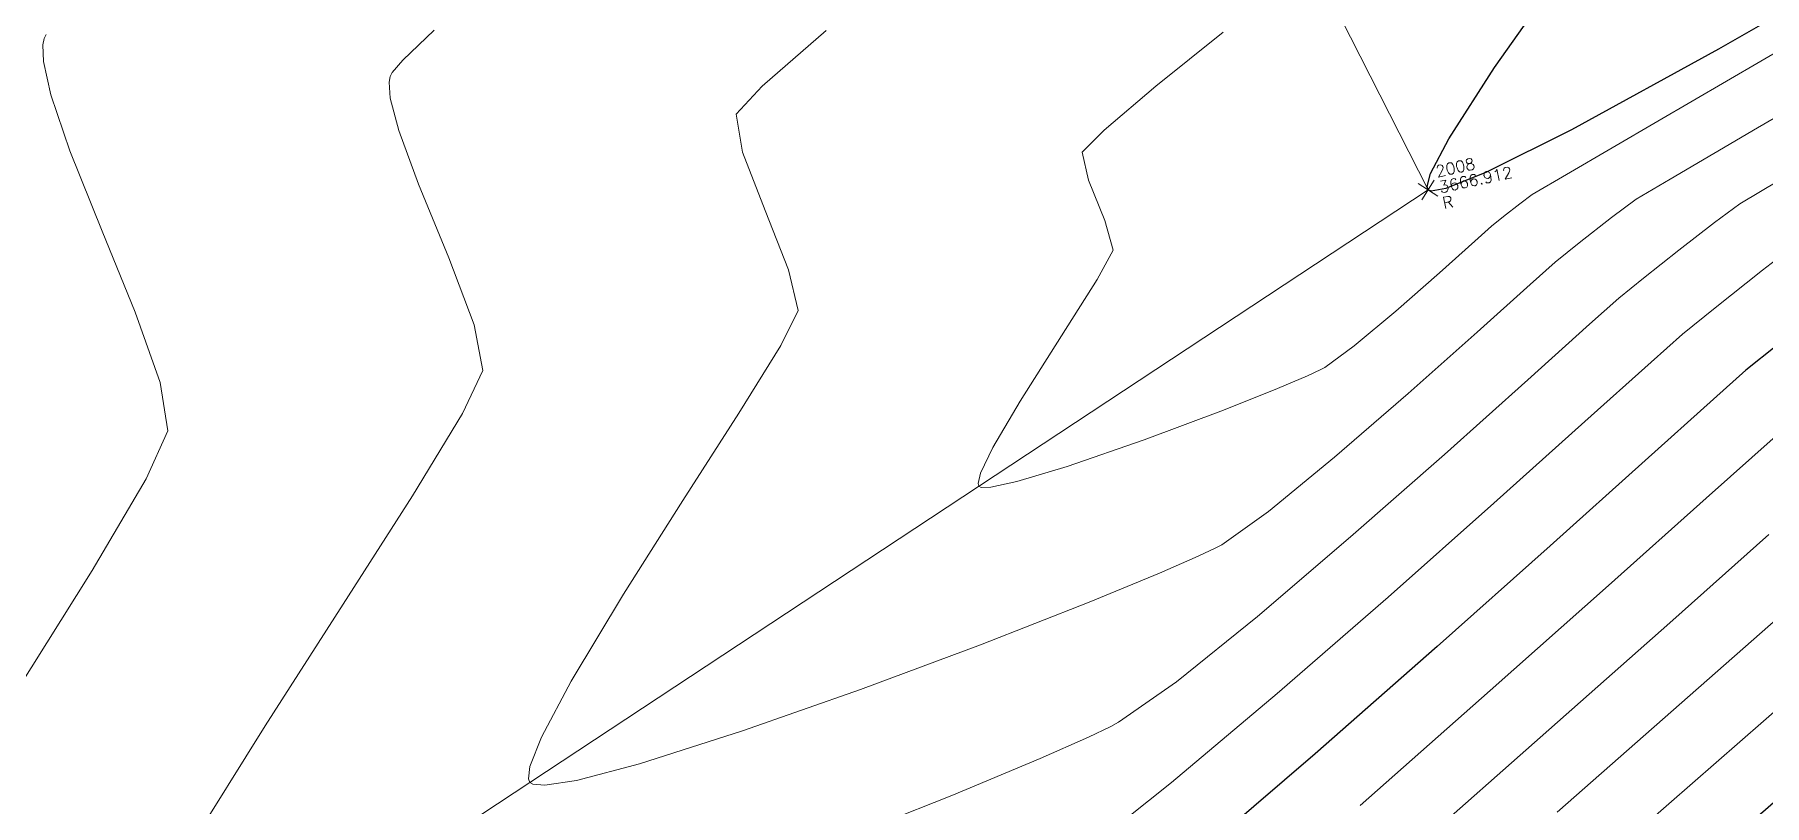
# Model space of a CAD drawing. Header units: millimetres. Extents: x 736950 to 740938, y 8500595 to 8502163.
# Drawn here: x 737749.5 to 737764.43, y 8501281.86 to 8501288.51 of the extents above; entities that cross this region are included whole.
import ezdxf

# ---------------------------------------------------------------- set-up
doc = ezdxf.new("R2010")
doc.units = ezdxf.units.MM
for name, color, linetype, lineweight in [('axeso', 1, 'Continuous', 5), ('CONT-MJR', 80, 'Continuous', 30), ('CONT-MNR', 96, 'Continuous', 15), ('pista', 251, 'Continuous', 5)]:
    doc.layers.add(name, color=color, linetype=linetype, lineweight=lineweight)
doc.styles.add('5mm', font='arial.ttf', dxfattribs={"height": 3})

msp = doc.modelspace()

# ---------------------------------------------------------------- hatches: boundary and pattern name
at = {"layer": 'pista'}
h = msp.add_hatch(dxfattribs=at)
h.set_pattern_fill('HONEY', color=256, scale=3, angle=9.94991650582834, style=0)
h.set_pattern_definition([(9.94991650582834, (1479841.21072825, -18.49207214638591), (0.4979252195647159, 0.4170677100899267), [0.375, -0.75]), (129.9499165058283, (1479841.21072825, -18.49207214638591), (-0.6101538418184378, 0.222682034283025), [0.3749999999999999, -0.7499999999999998]), (69.94991650582834, (1479841.21072825, -18.49207214638591), (-0.112228622253722, 0.6397497443729518), [-0.75, 0.375])])
h.paths.add_polyline_path([(737744.7999806425, 8501250.923935566), (737743.4751223363, 8501250.754223157), (737756.465848178, 8501242.026572531), (737763.5739612179, 8501242.006896213), (737770.002546867, 8501243.455222024), (737769.8468594846, 8501244.342704736), (737763.4750639071, 8501242.907173423), (737756.7405500773, 8501242.925815564)])
h.paths.add_polyline_path([(737794.2809870465, 8501256.017245878), (737809.7820272583, 8501263.709828075), (737823.391616501, 8501273.483615467), (737837.0791595323, 8501280.557800073), (737851.5530432165, 8501285.77819753), (737870.8510758049, 8501293.050216693, -0.9976846880626209), (737871.0089264096, 8501292.63424804), (737865.2748787645, 8501289.581801567, 0.7845063948290762), (737866.1540430214, 8501286.121818589), (737883.2588851704, 8501291.348365877), (737897.4188924351, 8501296.516943583), (737903.2981396064, 8501301.44146652, -0.5512150924587264), (737904.1219025984, 8501301.177325813), (737906.855912117, 8501297.98174819, 0.5618964424650519), (737910.2738656431, 8501298.536066804), (737914.22079628, 8501308.558674501), (737925.6412323939, 8501300.72656757, 0.340189525830376), (737928.7023693406, 8501300.894137181), (737936.9171069289, 8501306.117412793, -0.358727273887905), (737938.1716059428, 8501305.962964654), (737943.1732157968, 8501301.051021611, 0.3417074120720416), (737946.0555081918, 8501300.709858142), (737955.8779356404, 8501307.072689936), (737971.8320576148, 8501314.464803053), (737988.5677626224, 8501323.411181662), (738023.1375471824, 8501336.282937778), (738044.4246208373, 8501357.728329657), (738061.4456776979, 8501362.208386911), (738078.9085143938, 8501363.070318012), (738112.0997810266, 8501372.051506756), (738118.6561313582, 8501373.365123207), (738128.3493353954, 8501376.976906104), (738155.2251721952, 8501366.826195797), (738176.6167526407, 8501363.543890122), (738193.8053773039, 8501353.328603027), (738204.7313956148, 8501340.877429372), (738207.705198212, 8501335.751671141), (738214.35685511, 8501331.742925933), (738229.9282901662, 8501313.374534177), (738233.5603594936, 8501308.186787868), (738234.53883727, 8501308.358438132), (738230.6417003467, 8501313.924784988), (738214.9478837823, 8501332.43754055), (738208.3676942562, 8501336.403214611), (738205.4657963786, 8501341.405035153), (738194.387784551, 8501354.029418997), (738176.9261677533, 8501364.406946706), (738155.4549153853, 8501367.70147717), (738128.3514754312, 8501377.93815071), (738118.4090486554, 8501374.233504975), (738111.8936108743, 8501372.928085677), (738078.7671659255, 8501363.964436961), (738061.3074614278, 8501363.102660457), (738043.958527311, 8501358.536303693), (738022.6381405202, 8501337.057350922), (737988.196920163, 8501324.233464561), (737971.4304040315, 8501315.270615296), (737955.4419368334, 8501307.862588815), (737945.5806043665, 8501301.47455489, -0.3391433520832071), (737943.8038299843, 8501301.693147572), (737938.8116631231, 8501306.59581691, 0.3560082385246841), (737936.4342009705, 8501306.876887502), (737928.158540546, 8501301.61487459, -0.3502196171718997), (737926.1502499409, 8501301.468794718), (737914.5128481541, 8501309.44969617, 0.4302069892023044), (737913.4330382891, 8501309.014522241), (737909.4507249827, 8501298.90206584, -0.5704007069138802), (737907.5397775185, 8501298.566836312), (737904.9064502402, 8501301.644734057, 0.4931454261128044), (737902.7202336333, 8501302.131411942), (737896.9620044216, 8501297.308254998), (737882.9728831241, 8501292.20205278), (737866.0373022418, 8501287.027224885, -0.7384715771871906), (737865.6977918843, 8501288.787355538), (737871.5108758068, 8501291.881875956, 0.9119586051647783), (737870.5337161538, 8501293.892406015), (737851.2416702455, 8501286.62264278), (737836.7183275839, 8501281.384406622), (737822.9200107896, 8501274.252970394), (737809.3164408724, 8501264.483505804), (737793.8201376351, 8501256.79327439), (737778.9884914039, 8501246.402265295), (737769.846859484, 8501244.34270474), (737770.0025468671, 8501243.455222024), (737779.3594973255, 8501245.563292695)])
h.paths.add_polyline_path([(738260.5182952256, 8501271.251537092), (738234.538837269, 8501308.358438132), (738233.56035949, 8501308.186787868), (738259.6897886079, 8501270.86568047), (738269.3749442189, 8501234.589470252), (738274.5057655985, 8501215.583008338), (738279.7983711922, 8501189.602392923), (738280.7089290785, 8501189.641305126), (738275.382018582, 8501215.790318219), (738270.2441657205, 8501234.822827347)])

# ---------------------------------------------------------------- linework, layer by layer
at = {"layer": 'axeso', "linetype": 'Continuous'}
msp.add_lwpolyline([(737761.6110885628, 8501287.116560914), (737761.4431751836, 8501287.225156574)], dxfattribs=at)
at = {"layer": 'axeso', "linetype": 'Continuous', "extrusion": (0.8396937013368279, -0.543060298618172, 0), "elevation": -3997217.842224109}
msp.add_lwpolyline([(7539126.3858438, 0), (7539126.185874001, 0)], dxfattribs=at)
at = {"layer": 'CONT-MJR', "extrusion": (-0.816472339684691, 0.5773845499576574, 0), "elevation": 4306150.129232092}
msp.add_lwpolyline([(-7367039.129762419, 3625), (-7367040.426349245, 3625)], dxfattribs=at)
at = {"layer": 'CONT-MJR', "extrusion": (0.4974678147356397, -0.8674824340020652, 0), "elevation": -7007704.479083553}
msp.add_lwpolyline([(4869116.508143382, 3625), (4869114.698212318, 3625)], dxfattribs=at)
at = {"layer": 'CONT-MJR'}
for points, elevation in [([(737764.0363176035, 8501288.386899434), (737762.7651366775, 8501287.690500803)], 3625), ([(737762.7651366775, 8501287.690500803), (737762.0318869007, 8501287.324132409)], 3625), ([(737761.5188015988, 8501287.19977426), (737761.5494393142, 8501287.313351186)], 3625), ([(737762.0318869007, 8501287.324132409), (737761.6816808861, 8501287.182568332)], 3625), ([(737761.5271321386, 8501287.17085835), (737761.5188015988, 8501287.19977426)], 3625), ([(737761.5555498587, 8501287.159462765), (737761.5271321386, 8501287.17085835)], 3625), ([(737761.6816808861, 8501287.182568332), (737761.5555498587, 8501287.159462765)], 3625), ([(737764.2718560809, 8501285.613834247), (737763.9908789617, 8501285.365642283)], 3630), ([(737763.4019559695, 8501284.835842177), (737762.5814854321, 8501284.09909201)], 3630), ([(737762.5814854321, 8501284.09909201), (737761.6058656774, 8501283.230049867)], 3630), ([(737760.551495033, 8501282.30337383), (737759.4947718263, 8501281.393721981)], 3630)]:
    msp.add_lwpolyline(points, dxfattribs=dict(at, elevation=elevation))
at = {"layer": 'CONT-MJR', "extrusion": (0.8415781227543875, -0.5401354120044354, 0), "elevation": -3970962.375925872}
msp.add_lwpolyline([(7552988.893931978, 3625), (7552989.625566642, 3625)], dxfattribs=at)
at = {"layer": 'CONT-MJR', "extrusion": (0.8863638105233957, -0.4629894117519814, 0), "elevation": -3282080.874124373}
msp.add_lwpolyline([(7876809.203204296, 3625.000000000003), (7876809.541850403, 3625.000000000003)], dxfattribs=at)
at = {"layer": 'CONT-MJR', "extrusion": (0.6272853181032177, -0.778789528494153, 0), "elevation": -6157923.518835674}
msp.add_lwpolyline([(5907295.08307914, 3630.00000000001), (5907294.739978958, 3630.00000000001)], dxfattribs=at)
at = {"layer": 'CONT-MJR', "extrusion": (0.668803895052346, -0.7434388676702413, 0), "elevation": -5826766.535245477}
msp.add_lwpolyline([(6234175.191480002, 3630), (6234174.399319386, 3630)], dxfattribs=at)
at = {"layer": 'CONT-MJR', "extrusion": (0.6601579770612033, -0.7511267837871711, 0), "elevation": -5898502.321369465}
msp.add_lwpolyline([(6166342.441789599, 3630.000000000006), (6166341.038070992, 3630.000000000006)], dxfattribs=at)
at = {"layer": 'CONT-MJR', "extrusion": (0.6567264459754969, -0.7541288849768275, 0), "elevation": -5926552.761404879}
msp.add_lwpolyline([(6139386.80622518, 3635.000000000011), (6139385.188979611, 3635.000000000011)], dxfattribs=at)
at = {"layer": 'CONT-MNR'}
for points, elevation in [([(737749.5679340974, 8501288.422605038), (737749.5785346269, 8501288.478126753)], 3629), ([(737749.5785346269, 8501288.478126753), (737749.5958830905, 8501288.511947358)], 3629), ([(737752.6765694413, 8501288.291676966), (737752.9473917282, 8501288.55129811)], 3628), ([(737749.5729856192, 8501288.27832141), (737749.5679340974, 8501288.422605038)], 3629), ([(737749.6369264431, 8501287.990666948), (737749.5729856192, 8501288.27832141)], 3629), ([(737752.5656839967, 8501288.151309647), (737752.5833954794, 8501288.18367028)], 3628), ([(737755.6084372243, 8501287.49571617), (737755.5528333661, 8501287.824492544)], 3627), ([(737763.5117909563, 8501287.76544023), (737762.7212507895, 8501287.304730263)], 3626), ([(737764.3727500505, 8501287.706298668), (737763.6168873791, 8501287.264957966)], 3627), ([(737755.8029988224, 8501286.99257691), (737755.6084372243, 8501287.49571617)], 3627), ([(737758.5957097476, 8501287.254995493), (737758.5399827358, 8501287.49767544)], 3626), ([(737762.7212507895, 8501287.304730263), (737762.4248970901, 8501287.13105483)], 3626), ([(737762.4248970901, 8501287.13105483), (737762.3191529451, 8501287.052146288)], 3626), ([(737764.5616548222, 8501287.254039885), (737764.2204269817, 8501287.051447827)], 3628), ([(737756.0061881895, 8501286.482017439), (737755.8029988224, 8501286.99257691)], 3627), ([(737762.3191529451, 8501287.052146288), (737762.1791647563, 8501286.942122348)], 3626), ([(737750.3639575322, 8501286.114588255), (737750.0788655384, 8501286.81429549)], 3629), ([(737762.0760769289, 8501286.85945351), (737761.9304615257, 8501286.729185218)], 3626), ([(737762.1791647563, 8501286.942122348), (737762.0760769289, 8501286.85945351)], 3626), ([(737761.9304615257, 8501286.729185218), (737761.6255160791, 8501286.455486702)], 3626), ([(737762.8311973704, 8501286.713386368), (737762.6250217166, 8501286.548048697)], 3627), ([(737764.8249173252, 8501286.79572299), (737764.414574896, 8501286.476902356)], 3629), ([(737753.2910224828, 8501286.005129946), (737753.0722405193, 8501286.584412972)], 3628), ([(737758.6704378767, 8501286.396737315), (737758.807403731, 8501286.650919378)], 3626), ([(737763.6927142077, 8501286.65039135), (737763.3871986532, 8501286.408103127)], 3628), ([(737756.0876753539, 8501286.130980428), (737756.0061881895, 8501286.482017439)], 3627), ([(737763.3871986532, 8501286.408103127), (737763.1739665046, 8501286.23664388)], 3628), ([(737750.5794860775, 8501285.507214274), (737750.3639575322, 8501286.114588255)], 3629), ([(737755.9381147847, 8501285.828849867), (737756.0876753539, 8501286.130980428)], 3627), ([(737764.0072208237, 8501286.153851394), (737763.7229112926, 8501285.925239064)], 3629), ([(737761.9517160043, 8501285.943768023), (737761.3545758104, 8501285.412942352)], 3627), ([(737762.9222781225, 8501286.012760693), (737762.3881501608, 8501285.531488303)], 3628), ([(737760.6004719499, 8501285.620395403), (737760.4864148542, 8501285.567459924)], 3626), ([(737760.6365997237, 8501285.63938513), (737760.6004719499, 8501285.620395403)], 3626), ([(737757.7692954141, 8501284.946193397), (737758.0045720467, 8501285.347327108)], 3626), ([(737760.2267571159, 8501285.457226811), (737759.7598211914, 8501285.271068672)], 3626), ([(737755.0932402393, 8501284.491144808), (737755.5762571149, 8501285.244455473)], 3627), ([(737757.6427133057, 8501284.637031749), (737757.6640086845, 8501284.726353623)], 3626), ([(737757.6497353368, 8501284.613274515), (737757.6427133057, 8501284.637031749)], 3626), ([(737757.9758033641, 8501284.652627463), (737757.7527970048, 8501284.6048717)], 3626), ([(737754.580202053, 8501283.682265438), (737755.0932402393, 8501284.491144808)], 3627), ([(737760.149679682, 8501284.394831985), (737759.746067321, 8501284.107911946)], 3627), ([(737759.6946376174, 8501284.080423612), (737759.5435565864, 8501284.008129396)], 3627), ([(737759.746067321, 8501284.107911946), (737759.6946376174, 8501284.080423612)], 3627), ([(737749.3312723386, 8501282.830159346), (737749.9929581264, 8501283.88646038)], 3629), ([(737759.2098234141, 8501283.861929359), (737758.6025429684, 8501283.612011457)], 3627), ([(737760.0553054449, 8501283.489664616), (737759.3555958102, 8501282.925164115)], 3628), ([(737763.6142895112, 8501283.434634907), (737762.5711699543, 8501282.508992653)], 3632), ([(737756.6283051673, 8501282.858667945), (737755.6097194549, 8501282.500770591)], 3627), ([(737755.6097194549, 8501282.500770591), (737754.7195162576, 8501282.216891127)], 3627), ([(737758.7881993516, 8501282.540234474), (737758.5959046102, 8501282.447107034)], 3628), ([(737764.4231471336, 8501282.584568026), (737763.1987430021, 8501281.513051467)], 3634), ([(737758.5959046102, 8501282.447107034), (737758.1775650588, 8501282.261449955)], 3628), ([(737753.7597475179, 8501282.086592143), (737753.7717926198, 8501282.192506447)], 3627), ([(737754.7195162576, 8501282.216891127), (737754.1750667469, 8501282.07407725)], 3627), ([(737753.798243213, 8501282.039668048), (737753.7723385768, 8501282.055690724)], 3627), ([(737753.9022010426, 8501282.031634243), (737753.798243213, 8501282.039668048)], 3627)]:
    msp.add_lwpolyline(points, dxfattribs=dict(at, elevation=elevation))
at = {"layer": 'CONT-MNR', "extrusion": (0.6571109690321955, -0.7537938540327649, 0), "elevation": -5923431.280069336}
msp.add_lwpolyline([(6142405.411138476, 3627.00000000001), (6142406.143852196, 3627.00000000001)], dxfattribs=at)
at = {"layer": 'CONT-MNR', "extrusion": (0.6266809113690545, -0.7792759686565801, 0), "elevation": -6162509.898035023}
msp.add_lwpolyline([(5902512.950795455, 3626.000000000006), (5902513.697162936, 3626.000000000006)], dxfattribs=at)
at = {"layer": 'CONT-MNR', "extrusion": (0.5030824834689988, -0.8642384016153556, 0), "elevation": -6975983.450351641}
msp.add_lwpolyline([(4914453.891796097, 3626), (4914452.519922635, 3626)], dxfattribs=at)
at = {"layer": 'CONT-MNR', "extrusion": (-0.503330005543259, 0.8640942688849539, 0), "elevation": 6974575.039328898}
msp.add_lwpolyline([(-4916452.456142724, 3627.000000000003), (-4916451.154616967, 3627.000000000003)], dxfattribs=at)
at = {"layer": 'CONT-MNR', "extrusion": (-0.7571854257591946, 0.6531999931245157, 0), "elevation": 4994425.879159703}
msp.add_lwpolyline([(-6918951.495255513, 3628), (-6918951.637897834, 3628)], dxfattribs=at)
at = {"layer": 'CONT-MNR', "extrusion": (0.9857024322993542, -0.1684954449210339, 0), "elevation": -705223.8310270277}
msp.add_lwpolyline([(8504048.303470783, 3628), (8504048.355220158, 3628)], dxfattribs=at)
at = {"layer": 'CONT-MNR', "extrusion": (0.9971518066484943, 0.07542065033957214, 0), "elevation": 1376823.972285365}
msp.add_lwpolyline([(8421432.872791136, 3628.000000000013), (8421433.010417718, 3628.000000000013)], dxfattribs=at)
at = {"layer": 'CONT-MNR', "extrusion": (0.7286666621476799, -0.6848685242253135, 0), "elevation": -5284686.570210829}
msp.add_lwpolyline([(6699870.579737711, 3627), (6699870.910631058, 3627)], dxfattribs=at)
at = {"layer": 'CONT-MNR', "extrusion": (0.6450547658330944, -0.7641363419416798, 0), "elevation": -6020248.090360808}
msp.add_lwpolyline([(6047544.395406528, 3626), (6047544.981907501, 3626)], dxfattribs=at)
at = {"layer": 'CONT-MNR', "extrusion": (0.9466485931776569, 0.3222676543414854, 0), "elevation": 3438079.795547424}
msp.add_lwpolyline([(7809978.96108378, 3629.000000000013), (7809979.471579412, 3629.000000000013)], dxfattribs=at)
at = {"layer": 'CONT-MNR', "extrusion": (0.9672324028453855, 0.2538926522882102, 0), "elevation": 2871992.737226381}
msp.add_lwpolyline([(8035410.939800357, 3628.000000000003), (8035411.227740973, 3628.000000000003)], dxfattribs=at)
at = {"layer": 'CONT-MNR', "extrusion": (0.9381195841847662, 0.3463114866258431, 0), "elevation": 3636193.776564472}
msp.add_lwpolyline([(7719731.759517937, 3628), (7719732.253998072, 3628)], dxfattribs=at)
at = {"layer": 'CONT-MNR', "extrusion": (0.7064544513665755, -0.7077585097647013, 0), "elevation": -5495665.76583155}
msp.add_lwpolyline([(6527927.27990419, 3626.000000000003), (6527927.548171238, 3626.000000000003)], dxfattribs=at)
at = {"layer": 'CONT-MNR', "extrusion": (0.9283943280350064, 0.3715965173039556, 0), "elevation": 3843971.561520389}
msp.add_lwpolyline([(7618401.099443566, 3629.000000000003), (7618401.846013715, 3629.000000000003)], dxfattribs=at)
at = {"layer": 'CONT-MNR', "extrusion": (-0.5083956555922615, 0.8611236016826591, 0), "elevation": 6945583.290859949}
msp.add_lwpolyline([(-4957323.175410934, 3627.000000000011), (-4957322.833734848, 3627.000000000011)], dxfattribs=at)
at = {"layer": 'CONT-MNR', "extrusion": (0.9254166530708154, 0.3789512082303079, 0), "elevation": 3904301.801580938}
msp.add_lwpolyline([(7587659.759642115, 3628.00000000001), (7587660.447187129, 3628.00000000001)], dxfattribs=at)
at = {"layer": 'CONT-MNR', "extrusion": (0.9272348156813489, 0.3744804355215037, 0), "elevation": 3867641.209254382}
msp.add_lwpolyline([(7606412.985178624, 3626.00000000001), (7606413.360708835, 3626.00000000001)], dxfattribs=at)
at = {"layer": 'CONT-MNR', "extrusion": (0.5980600774784972, -0.8014512734573538, 0), "elevation": -6372140.575397895}
msp.add_lwpolyline([(5675561.770918338, 3627.00000000001), (5675561.507036683, 3627.00000000001)], dxfattribs=at)
at = {"layer": 'CONT-MNR', "extrusion": (0.5928862467077265, -0.8052862214547228, 0), "elevation": -6408559.067558178}
msp.add_lwpolyline([(5634407.533510031, 3628), (5634407.260369941, 3628)], dxfattribs=at)
at = {"layer": 'CONT-MNR', "extrusion": (0.9635277466198786, 0.2676084480983722, 0), "elevation": 2985867.208738632}
msp.add_lwpolyline([(7993795.080609792, 3626.000000000013), (7993795.346166681, 3626.000000000013)], dxfattribs=at)
at = {"layer": 'CONT-MNR', "extrusion": (0.6179368988774829, -0.7862276953947116, 0), "elevation": -6228056.18453827}
msp.add_lwpolyline([(5833308.67475939, 3627), (5833308.318658508, 3627)], dxfattribs=at)
at = {"layer": 'CONT-MNR', "extrusion": (0.6135393444557903, -0.7896641519055801, 0), "elevation": -6260514.260496357}
msp.add_lwpolyline([(5798459.768957046, 3628), (5798459.379225764, 3628)], dxfattribs=at)
at = {"layer": 'CONT-MNR', "extrusion": (-0.6657066639643521, 0.7462135334831803, 0), "elevation": 5852641.578271669}
msp.add_lwpolyline([(-6209891.562595809, 3627.000000000013), (-6209891.273402696, 3627.000000000013)], dxfattribs=at)
at = {"layer": 'CONT-MNR', "extrusion": (0.8438313347605945, -0.5366084964628808, 0), "elevation": -3939318.627746756}
msp.add_lwpolyline([(7569538.841856022, 3626), (7569539.418237057, 3626)], dxfattribs=at)
at = {"layer": 'CONT-MNR', "extrusion": (0.6601955827291942, -0.7510937308651029, 0), "elevation": -5898195.994731645}
msp.add_lwpolyline([(6166639.897225821, 3626), (6166639.396508735, 3626)], dxfattribs=at)
at = {"layer": 'CONT-MNR', "extrusion": (-0.6213676051716359, 0.7835191760533153, 0), "elevation": 6202498.068310475}
msp.add_lwpolyline([(-5860476.585260015, 3629.000000000003), (-5860476.065356886, 3629.000000000003)], dxfattribs=at)
at = {"layer": 'CONT-MNR', "extrusion": (0.6689715396197824, -0.7432880189931343, 0), "elevation": -5825362.239325165}
msp.add_lwpolyline([(6235488.581646319, 3627), (6235487.966130013, 3627)], dxfattribs=at)
at = {"layer": 'CONT-MNR', "extrusion": (-0.6646294330507699, 0.7471731504294117, 0), "elevation": 5861593.700096316}
msp.add_lwpolyline([(-6201441.886626291, 3628.000000000003), (-6201441.549772137, 3628.000000000003)], dxfattribs=at)
at = {"layer": 'CONT-MNR', "extrusion": (-0.6423112613167632, 0.7664438946104724, 0), "elevation": 6041886.488105793}
msp.add_lwpolyline([(-6025924.419015459, 3626), (-6025923.950572219, 3626)], dxfattribs=at)
at = {"layer": 'CONT-MNR', "extrusion": (0.9814769278457843, 0.1915803750554869, 0), "elevation": 2352767.394897621}
msp.add_lwpolyline([(8202476.617334833, 3628), (8202477.018860792, 3628)], dxfattribs=at)
at = {"layer": 'CONT-MNR', "extrusion": (0.6635614103764359, -0.7481218180612268, 0), "elevation": -5870445.945748584}
msp.add_lwpolyline([(6193062.416248999, 3629), (6193062.054803217, 3629)], dxfattribs=at)
at = {"layer": 'CONT-MNR', "extrusion": (0.8502067299175291, -0.5264489684698241, 0), "elevation": -3848248.09164334}
msp.add_lwpolyline([(7616240.589888059, 3627.00000000001), (7616241.277243697, 3627.00000000001)], dxfattribs=at)
at = {"layer": 'CONT-MNR', "extrusion": (0.8448314791847652, -0.5350324960023286, 0), "elevation": -3925182.732325443}
msp.add_lwpolyline([(7576877.981586011, 3626.00000000001), (7576878.64804062, 3626.00000000001)], dxfattribs=at)
at = {"layer": 'CONT-MNR', "extrusion": (0.5883081853111305, -0.808636802956633, 0), "elevation": -6440421.819141567}
msp.add_lwpolyline([(5597956.643701392, 3626.000000000006), (5597956.329845495, 3626.000000000006)], dxfattribs=at)
at = {"layer": 'CONT-MNR', "extrusion": (-0.6694958467894097, 0.7428157989244246, 0), "elevation": 5820959.750917723}
msp.add_lwpolyline([(-6239597.8071343, 3629), (-6239597.038393911, 3629)], dxfattribs=at)
at = {"layer": 'CONT-MNR', "extrusion": (0.9866310601741352, 0.1629697858489788, 0), "elevation": 2113340.31493417}
msp.add_lwpolyline([(8267400.857126934, 3629.000000000006), (8267401.278877031, 3629.000000000006)], dxfattribs=at)
at = {"layer": 'CONT-MNR', "extrusion": (0.9029226781865508, -0.4298030214137942, 0), "elevation": -2987743.99469941}
msp.add_lwpolyline([(7993091.788876852, 3628), (7993092.198552177, 3628)], dxfattribs=at)
at = {"layer": 'CONT-MNR', "extrusion": (0.3907760143555863, -0.9204857992410109, 0), "elevation": -7537013.537709187}
msp.add_lwpolyline([(4001196.541936672, 3626), (4001196.259848955, 3626)], dxfattribs=at)
at = {"layer": 'CONT-MNR', "extrusion": (0.6666132401939364, -0.745403775143473, 0), "elevation": -5845088.152685972}
msp.add_lwpolyline([(6217000.363245243, 3628), (6216999.397124734, 3628)], dxfattribs=at)
at = {"layer": 'CONT-MNR', "extrusion": (0.6546791619894199, -0.7559068691689679, 0), "elevation": -5943183.055047205}
msp.add_lwpolyline([(6123293.28570924, 3627.000000000013), (6123292.446051964, 3627.000000000013)], dxfattribs=at)
at = {"layer": 'CONT-MNR', "extrusion": (0.8538820143206814, -0.5204666229641011, 0), "elevation": -3794681.038765639}
msp.add_lwpolyline([(7643069.646474618, 3628.00000000001), (7643070.478368338, 3628.00000000001)], dxfattribs=at)
at = {"layer": 'CONT-MNR', "extrusion": (0.3517455101816391, -0.9360956660871038, 0), "elevation": -7698512.615307728}
msp.add_lwpolyline([(3680902.638653786, 3626.00000000001), (3680901.909986218, 3626.00000000001)], dxfattribs=at)
at = {"layer": 'CONT-MNR', "extrusion": (0.6679087242741247, -0.7442431968372377, 0), "elevation": -5834265.387706786}
msp.add_lwpolyline([(6227157.538487758, 3629.000000000003), (6227156.483004184, 3629.000000000003)], dxfattribs=at)
at = {"layer": 'CONT-MNR', "extrusion": (0.9108400702055727, -0.4127594535657635, 0), "elevation": -2837012.936592619}
msp.add_lwpolyline([(8047824.208026058, 3629.00000000001), (8047824.663643922, 3629.00000000001)], dxfattribs=at)
at = {"layer": 'CONT-MNR', "extrusion": (0.6663192772063485, -0.7456665614222011, 0), "elevation": -5847537.260622287}
msp.add_lwpolyline([(6214696.450425552, 3631.000000000003), (6214695.642880552, 3631.000000000003)], dxfattribs=at)
at = {"layer": 'CONT-MNR', "extrusion": (0.9019010025734691, -0.4319427989409839, 0), "elevation": -3006684.34246973}
msp.add_lwpolyline([(7985986.32819293, 3626.000000000007), (7985986.571944487, 3626.000000000007)], dxfattribs=at)
at = {"layer": 'CONT-MNR', "extrusion": (0.3276603563565293, -0.9447955815266667, 0), "elevation": -7790242.116936511}
msp.add_lwpolyline([(3482565.594285468, 3626), (3482564.887721671, 3626)], dxfattribs=at)
at = {"layer": 'CONT-MNR', "extrusion": (0.6604023836876545, -0.7509119066972264, 0), "elevation": -5896496.480077821}
msp.add_lwpolyline([(6168262.824892361, 3628), (6168261.746531342, 3628)], dxfattribs=at)
at = {"layer": 'CONT-MNR', "extrusion": (0.2879862615949084, -0.9576345404863951, 0), "elevation": -7928659.660449505}
msp.add_lwpolyline([(3154756.159585718, 3626), (3154755.70601298, 3626)], dxfattribs=at)
at = {"layer": 'CONT-MNR', "extrusion": (0.6347645676605719, -0.7727055995932004, 0), "elevation": -6100686.053172348}
msp.add_lwpolyline([(5966386.250177371, 3627), (5966385.512259302, 3627)], dxfattribs=at)
at = {"layer": 'CONT-MNR', "extrusion": (0.8606446518653783, -0.5092060321868956, 0), "elevation": -3693964.45046575}
msp.add_lwpolyline([(7692251.257531562, 3629.000000000003), (7692252.175038154, 3629.000000000003)], dxfattribs=at)
at = {"layer": 'CONT-MNR', "extrusion": (-0.4524459526363249, -0.8917918254519989, 0), "elevation": -7915171.58660831}
msp.add_lwpolyline([(-3188445.552693819, 3626), (-3188445.574286867, 3626)], dxfattribs=at)
at = {"layer": 'CONT-MNR', "extrusion": (0.01630795552886788, -0.9998670164509221, 0), "elevation": -8488122.753249535}
msp.add_lwpolyline([(876298.2144271752, 3626.00000000001), (876298.1306108652, 3626.00000000001)], dxfattribs=at)
at = {"layer": 'CONT-MNR', "extrusion": (0.8428080263271125, -0.5382142981736895, 0), "elevation": -3953728.940676745}
msp.add_lwpolyline([(7562018.808392648, 3628.000000000006), (7562019.920000492, 3628.000000000006)], dxfattribs=at)
at = {"layer": 'CONT-MNR', "extrusion": (0.6636159218896631, -0.7480734644502054, 0), "elevation": -5869994.649149228}
msp.add_lwpolyline([(6193487.975040723, 3629.00000000001), (6193486.753346056, 3629.00000000001)], dxfattribs=at)
at = {"layer": 'CONT-MNR', "extrusion": (0.6663885701079539, -0.7456046362714469, 0), "elevation": -5846959.695493988}
msp.add_lwpolyline([(6215239.035409131, 3631), (6215237.901313221, 3631)], dxfattribs=at)
at = {"layer": 'CONT-MNR', "extrusion": (0.6493750042803634, -0.760468345045261, 0), "elevation": -5985874.047074002}
msp.add_lwpolyline([(6081565.226638457, 3628), (6081564.170788177, 3628)], dxfattribs=at)
at = {"layer": 'CONT-MNR', "extrusion": (-0.6649080721405716, 0.7469252008081589, 0), "elevation": 5859277.854069054}
msp.add_lwpolyline([(-6203627.36092787, 3632.000000000003), (-6203626.214995821, 3632.000000000003)], dxfattribs=at)
at = {"layer": 'CONT-MNR', "extrusion": (0.4012605671137797, -0.9159639497706926, 0), "elevation": -7490835.865367508}
msp.add_lwpolyline([(4086991.187794424, 3627.000000000003), (4086990.823442557, 3627.000000000003)], dxfattribs=at)
at = {"layer": 'CONT-MNR', "extrusion": (0.8568574690881916, -0.5155533703388806, 0), "elevation": -3750714.932198727}
msp.add_lwpolyline([(7664739.403717035, 3627.000000000013), (7664740.280292827, 3627.000000000013)], dxfattribs=at)
at = {"layer": 'CONT-MNR', "extrusion": (0.6645034576113047, -0.7472851897519589, 0), "elevation": -5862637.323906082}
msp.add_lwpolyline([(6200451.875387391, 3631.000000000013), (6200450.511051621, 3631.000000000013)], dxfattribs=at)
at = {"layer": 'CONT-MNR', "extrusion": (0.6615457972516655, -0.7499047660461017, 0), "elevation": -5887087.96100132}
msp.add_lwpolyline([(6177241.929947939, 3633.00000000001), (6177240.592151972, 3633.00000000001)], dxfattribs=at)
at = {"layer": 'CONT-MNR', "extrusion": (0.8421518293931348, -0.5392404809079123, 0), "elevation": -3962936.921825392}
msp.add_lwpolyline([(7557196.114475804, 3628.00000000001), (7557197.360692796, 3628.00000000001)], dxfattribs=at)
at = {"layer": 'CONT-MNR', "extrusion": (0.3644047450353348, -0.9312406680314883, 0), "elevation": -7647898.294517397}
msp.add_lwpolyline([(3784938.900986194, 3627), (3784937.892342675, 3627)], dxfattribs=at)
at = {"layer": 'CONT-MNR', "extrusion": (-0.6564122391716805, 0.7544023941277098, 0), "elevation": 5929113.273047321}
msp.add_lwpolyline([(-6136915.441839466, 3629.000000000009), (-6136914.174379037, 3629.000000000009)], dxfattribs=at)
at = {"layer": 'CONT-MNR', "extrusion": (0.6589263110442826, -0.7522074957174872, 0), "elevation": -5908596.093560554}
msp.add_lwpolyline([(6156672.029446588, 3634.000000000013), (6156670.701759382, 3634.000000000013)], dxfattribs=at)
at = {"layer": 'CONT-MNR', "extrusion": (0.3492840729119762, -0.9370168816035394, 0), "elevation": -7708158.913906427}
msp.add_lwpolyline([(3660654.221602807, 3627), (3660653.117089159, 3627)], dxfattribs=at)
at = {"layer": 'CONT-MNR', "extrusion": (0.8833909928106817, -0.4686366970489594, 0), "elevation": -3332287.801707981}
msp.add_lwpolyline([(7855694.879756506, 3627), (7855695.426637868, 3627)], dxfattribs=at)
at = {"layer": 'CONT-MNR', "extrusion": (0.5720113057724054, -0.8202457351724225, 0), "elevation": -6551134.37051984}
msp.add_lwpolyline([(5467973.911774805, 3628.00000000001), (5467973.302127144, 3628.00000000001)], dxfattribs=at)
at = {"layer": 'CONT-MNR', "extrusion": (0.6443452431558313, -0.7647347302316357, 0), "elevation": -6025853.93419551}
msp.add_lwpolyline([(6041952.015041216, 3629), (6041950.822065535, 3629)], dxfattribs=at)
at = {"layer": 'CONT-MNR', "extrusion": (0.661191212709385, -0.7502174219757183, 0), "elevation": -5890008.708053519}
msp.add_lwpolyline([(6174455.469975522, 3631), (6174453.971687815, 3631)], dxfattribs=at)
at = {"layer": 'CONT-MNR', "extrusion": (0.6606762898362201, -0.7506709266038262, 0), "elevation": -5894242.799777457}
msp.add_lwpolyline([(6170413.909225878, 3633.000000000003), (6170412.284099006, 3633.000000000003)], dxfattribs=at)
at = {"layer": 'CONT-MNR', "extrusion": (0.8483587904555576, -0.5294217247684337, 0), "elevation": -3874885.70688542}
msp.add_lwpolyline([(7602718.206648403, 3628), (7602719.442251567, 3628)], dxfattribs=at)
at = {"layer": 'CONT-MNR', "extrusion": (-0.4735590005618361, 0.8807620978373645, 0), "elevation": 7138235.130049687}
msp.add_lwpolyline([(-4675648.917691125, 3628.000000000013), (-4675648.841239641, 3628.000000000013)], dxfattribs=at)
at = {"layer": 'CONT-MNR', "extrusion": (0.661442513213053, -0.7499958677982167, 0), "elevation": -5887939.22350057}
msp.add_lwpolyline([(6176428.54807592, 3632.000000000003), (6176426.991228675, 3632.000000000003)], dxfattribs=at)
at = {"layer": 'CONT-MNR', "extrusion": (0.9309928939764607, -0.3650373013341718, 0), "elevation": -2416441.590389545}
msp.add_lwpolyline([(8183940.956816416, 3627.00000000001), (8183941.231306594, 3627.00000000001)], dxfattribs=at)
at = {"layer": 'CONT-MNR', "extrusion": (0.384716615953444, -0.9230347368378562, 0), "elevation": -7563151.00551699}
msp.add_lwpolyline([(3951560.968168811, 3628.00000000001), (3951560.144138204, 3628.00000000001)], dxfattribs=at)
at = {"layer": 'CONT-MNR', "extrusion": (0.9260756950928709, 0.3773377889348694, 0), "elevation": 3891070.811531853}
msp.add_lwpolyline([(7594448.311671742, 3627), (7594448.345039876, 3627)], dxfattribs=at)
at = {"layer": 'CONT-MNR', "extrusion": (0.1536972166560207, -0.9881179917359022, 0), "elevation": -8286879.006933528}
msp.add_lwpolyline([(2035611.566655129, 3627.000000000013), (2035611.290508245, 3627.000000000013)], dxfattribs=at)
at = {"layer": 'CONT-MNR', "extrusion": (-0.6216461034406908, 0.7832982331634651, 0), "elevation": 6200414.010270032}
msp.add_lwpolyline([(-5862674.430135549, 3629.000000000013), (-5862673.431382345, 3629.000000000013)], dxfattribs=at)
at = {"layer": 'CONT-MNR', "extrusion": (0.3688609600580125, -0.9294845841352515, 0), "elevation": -7629680.603628232}
msp.add_lwpolyline([(3821525.165639138, 3628), (3821523.883469572, 3628)], dxfattribs=at)
at = {"layer": 'pista'}
msp.add_lwpolyline([(737761.5271318732, 8501287.170858743), (737742.1401482938, 8501274.382939415), (737722.3586376584, 8501307.03227336), (737744.7083055793, 8501320.230524147)], close=True, dxfattribs=at)

# ---------------------------------------------------------------- texts
at = {"layer": 'axeso', "color": 2, "insert": (737761.5850545643, 8501287.377607288), "char_height": 0.1, "width": 0.4666666666666667, "attachment_point": 1, "rotation": 12.107789108739986, "style": '5mm'}
msp.add_mtext('\\Ftxt.shx;\\W1.0000000000;\\T1.0000000000;\\o\\l2008', dxfattribs=at)
at = {"layer": 'axeso', "color": 1, "insert": (737761.6144197723, 8501287.240721626), "char_height": 0.1, "width": 0.7999999999999999, "attachment_point": 1, "rotation": 12.107789108739986, "style": '5mm'}
msp.add_mtext('\\Ftxt.shx;\\W1.0000000000;\\T1.0000000000;\\o\\l3666.912', dxfattribs=at)
at = {"layer": 'axeso', "color": 3, "insert": (737761.6437849803, 8501287.103835965), "char_height": 0.1, "width": 0.2, "attachment_point": 1, "rotation": 12.107789108739986, "style": '5mm'}
msp.add_mtext('\\Ftxt.shx;\\W1.0000000000;\\T1.0000000000;\\o\\lR', dxfattribs=at)

doc.saveas('drawing.dxf')
